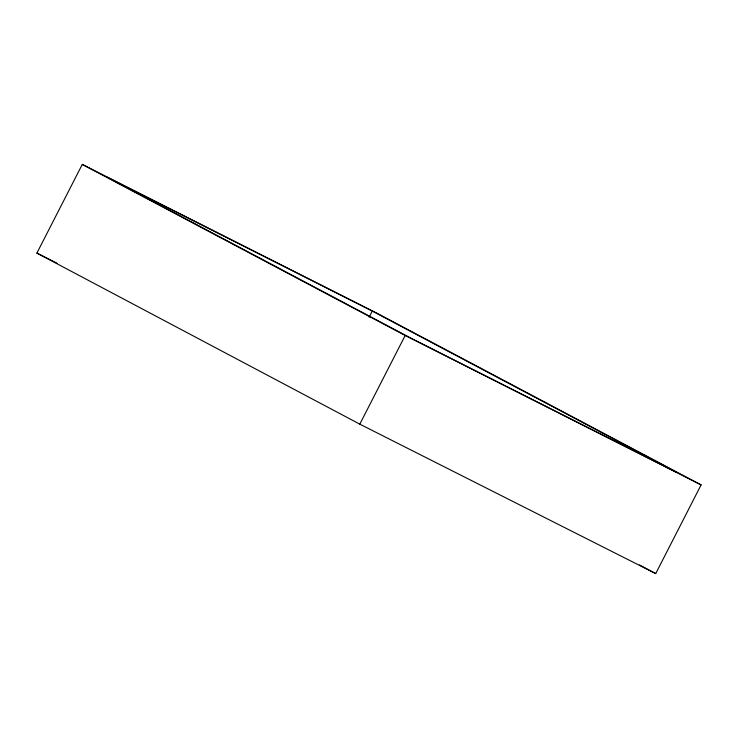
<?xml version="1.0" encoding="UTF-8"?>
<svg xmlns="http://www.w3.org/2000/svg" width="738" height="738" viewBox="0 0 738 738"><rect width="100%" height="100%" fill="white"/><g stroke="black" fill="none" stroke-linecap="round" stroke-linejoin="round"><path stroke-width="1.11" d="M36.9 253.088L82.278 164.417L378.197 313.844L701.1 484.912L655.722 573.583L359.803 424.156L36.9 253.088L57.453 263.466M369.148 317.192L372.275 311.085L106.65 176.954L411.103 338.235L676.728 472.375L372.275 311.085M359.803 424.156L405.18 335.476L82.278 164.417M405.18 335.476L701.1 484.912M639.422 564.948L655.722 573.583"/></g></svg>
